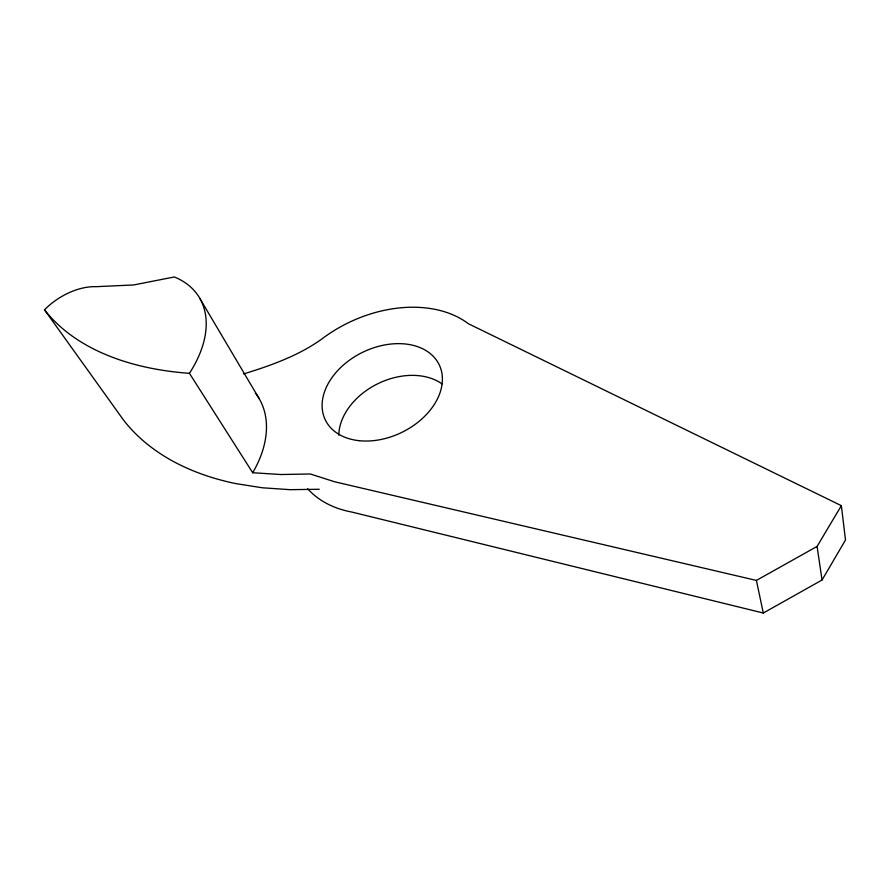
<?xml version="1.0" encoding="UTF-8"?>
<svg xmlns="http://www.w3.org/2000/svg" width="890" height="890" viewBox="0 0 890 890"><rect width="100%" height="100%" fill="white"/><g stroke="black" fill="none" stroke-linecap="round" stroke-linejoin="round"><path stroke-width="1.33" d="M307.729 488.788A111.372 80.545 -26 0 0 351.75 512.039L763.308 613.032L822.048 580.002L845.5 540.008L841.361 505.665L468.507 323.793A114.332 80.656 -25.9 0 0 322.08 338.801C298.762 355.666 270.816 365.556 243.482 373.978M319.254 489.266L290.084 489.678L262.261 487.776L236.05 483.648A314.982 201.841 -23.7 0 1 123.465 419.991L44.5 309.831A49.273 28.992 -32.2 0 1 96.153 286.68L133.678 284.956L174.307 276.968A122.253 74.504 -32.7 0 1 189.436 373.322L252.693 472.735L280.806 474.526L310.299 473.981L334.518 481.735L756.4 580.425L817.087 546.416L841.361 505.665M199.683 298.139L259.246 398.776M756.4 580.425L763.308 613.032M817.087 546.416L822.048 580.002M338.79 435.166A61.644 44.533 -26 0 1 377.405 383.924A61.644 44.533 -26 0 1 441.941 383.857M255.386 393.069A112.696 75.238 -33.9 0 1 252.693 472.735M189.436 373.322A343.662 197.257 -23.8 0 1 44.5 309.831M359.004 440.672A63.279 44.589 -25.9 0 0 441.918 373.31A63.279 44.589 -25.9 0 0 345.843 362.975A63.279 44.589 -25.9 0 0 359.004 440.672"/></g></svg>
